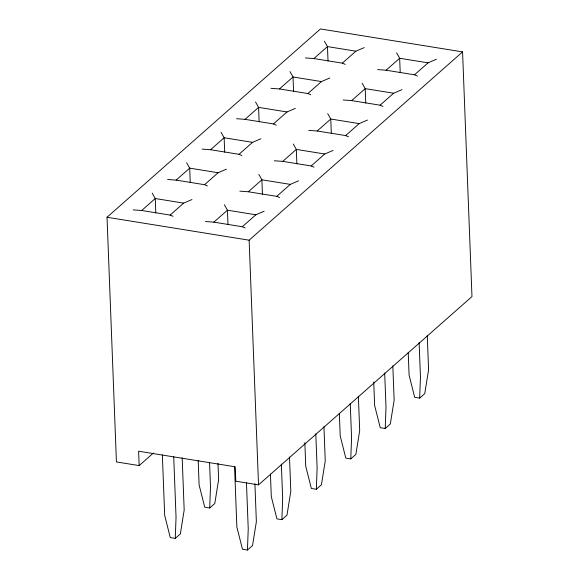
<?xml version="1.0" encoding="UTF-8"?>
<svg xmlns="http://www.w3.org/2000/svg" width="579" height="579" viewBox="0 0 579 579"><rect width="100%" height="100%" fill="white"/><g stroke="black" fill="none" stroke-linecap="round" stroke-linejoin="round"><path stroke-width="0.87" d="M162.352 454.841L164.675 515.39L170.284 537.594L175.263 538.398L176.045 517.228L173.722 456.679M198.184 460.602L199.125 485.007L204.727 507.204L209.707 508.007L210.488 486.838L209.555 462.44M234.538 466.5L236.862 527.049L242.471 549.247L247.443 550.05L248.232 528.88L246.459 482.792M270.436 474.063L271.305 496.659L276.914 518.856L281.886 519.66L282.675 498.497L281.358 464.155M304.851 442.776L305.748 466.276L311.357 488.473L316.337 489.277L317.118 468.107L315.801 433.765M339.33 413.29L340.199 435.886L345.801 458.083L350.78 458.886L351.562 437.717L350.244 403.382M373.737 382.002L374.642 405.495L380.244 427.7L385.223 428.503L386.005 407.334L384.688 372.992M408.217 352.517L409.085 375.112L414.687 397.31L419.666 398.113L420.448 376.943L419.131 342.602M107.028 217.255L320.469 28.95L462.57 51.893L471.972 296.571L258.531 484.876L235.791 481.207L235.24 466.812L138.613 451.215L139.163 465.603L116.43 461.933L107.028 217.255L249.129 240.198L462.57 51.893M133.213 209.88L141.689 210.495L155.252 198.532L183.666 203.12L191.982 199.552M167.657 179.49L176.132 180.112L189.695 168.149L218.109 172.737L226.425 169.162M202.1 149.1L210.575 149.722L224.138 137.759L252.553 142.347L260.868 138.779M236.543 118.717L245.018 119.339L258.581 107.376L287.003 111.964L295.312 108.389M270.986 88.326L279.462 88.949L293.025 76.985L321.446 81.574L329.762 78.006M305.43 57.943L313.905 58.559L327.468 46.595L355.89 51.184L364.205 47.616M141.689 210.495L170.11 215.084L183.666 203.12M176.132 180.112L204.553 184.701L218.109 172.737M210.575 149.722L238.997 154.311L252.553 142.347M245.018 119.339L273.44 123.928L287.003 111.964M279.462 88.949L307.883 93.537L321.446 81.574M313.905 58.559L342.327 63.147L355.89 51.184M205.4 221.533L213.875 222.155L227.431 210.191L255.853 214.78L264.169 211.205M239.844 191.142L248.319 191.765L261.882 179.801L290.296 184.39L298.612 180.822M274.287 160.759L282.762 161.375L296.325 149.411L324.739 154L333.055 150.431M308.73 130.369L317.205 130.992L330.768 119.028L359.183 123.617L367.499 120.048M343.173 99.986L351.648 100.601L365.211 88.638L393.633 93.226L401.942 89.658M377.617 69.596L386.092 70.218L399.655 58.255L428.076 62.843L436.392 59.268M213.875 222.155L242.297 226.744L255.853 214.78M248.319 191.765L276.74 196.353L290.296 184.39M282.762 161.375L311.184 165.963L324.739 154M317.205 130.992L345.627 135.58L359.183 123.617M351.648 100.601L380.07 105.19L393.633 93.226M386.092 70.218L414.513 74.807L428.076 62.843M139.163 465.603L153.392 453.053M175.263 538.398L180.344 533.91L184.18 510.048L182.168 457.634M209.707 508.007L214.787 503.52L218.623 479.665L218.001 463.395M247.443 550.05L252.531 545.563L256.367 521.708L254.912 483.747M281.886 519.66L286.974 515.172L290.81 491.318L289.493 456.976M316.337 489.277L321.417 484.789L325.253 460.927L323.936 426.585M350.78 458.886L355.868 454.399L359.697 430.544L358.379 396.202M385.223 428.503L390.311 424.016L394.147 400.154L392.823 365.812M419.666 398.113L424.754 393.626L428.59 369.764L427.266 335.429M414.513 74.807L417.401 76.023M342.327 63.147L345.222 64.363M380.07 105.19L382.958 106.406M307.883 93.537L310.771 94.753M345.627 135.58L348.515 136.796M273.44 123.928L276.328 125.136M311.184 165.963L314.071 167.179M238.997 154.311L241.884 155.527M276.74 196.353L279.628 197.569M204.553 184.701L207.441 185.917M242.297 226.744L245.185 227.96M170.11 215.084L172.998 216.3M396.601 52.848L399.655 58.255L400.212 72.693M362.157 83.231L365.211 88.638L365.762 103.084M324.414 41.189L327.468 46.595L328.025 61.041M327.714 113.622L330.768 119.028L331.318 133.474M289.97 71.579L293.025 76.985L293.582 91.431M293.271 144.012L296.325 149.411L296.875 163.857M255.527 101.969L258.581 107.376L259.131 121.814M258.827 174.395L261.882 179.801L262.432 194.247M221.084 132.352L224.138 137.759L224.688 152.205M224.384 204.785L227.431 210.191L227.988 224.63M186.641 162.742L189.695 168.149L190.245 182.588M152.197 193.125L155.252 198.532L155.802 212.978M249.129 240.198L258.531 484.876"/></g></svg>
